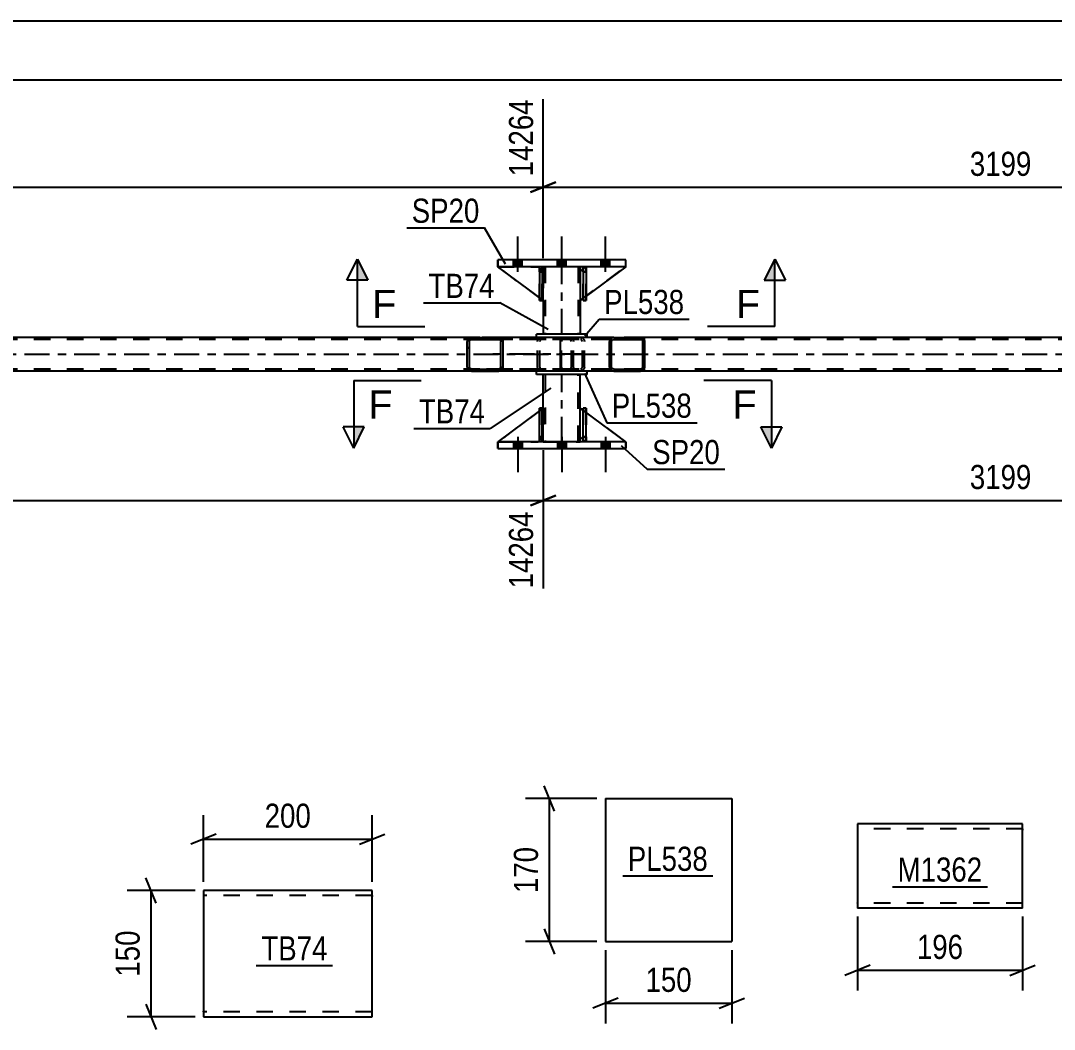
# Model space of a CAD drawing. Header units: millimetres. Extents: x 0 to 841, y 0 to 594.
# Drawn here: x 614.5 to 737.1, y 132.3 to 252.1 of the extents above; entities that cross this region are included whole.
import ezdxf

# ---------------------------------------------------------------- set-up
doc = ezdxf.new("R2010")
doc.units = ezdxf.units.MM
doc.linetypes.add('DXK_LINE_DOT2', pattern=[3.9198, 1.9599, -1.9599])
doc.linetypes.add('DXK_LINE_DOT3', pattern=[5.9187, 2.979, -0.9799, 0.9799, -0.9799])
doc.styles.add('Arial', font='ARIAL.TTF', dxfattribs={"height": 0.2})
doc.styles.add('Arial Narrow', font='ARIALN.TTF', dxfattribs={"height": 0.2})

# ---------------------------------------------------------------- blocks, each defined once
blk = doc.blocks.new('Part-122615341-6908 - 6904')
at = {"color": 2, "linetype": 'Continuous'}
for p, q in [((733.33, 156.71), (713.73, 156.71)), ((713.73, 156.71), (713.73, 146.71)), ((733.33, 146.71), (733.33, 156.71)), ((733.33, 146.71), (713.73, 146.71))]:
    blk.add_line(p, q, dxfattribs=at)
at = {"color": 7, "linetype": 'DXK_LINE_DOT2'}
for p, q in [((733.33, 156.11), (713.73, 156.11)), ((733.33, 156.06), (733.33, 156.11)), ((733.33, 156.11), (733.33, 156.06)), ((733.33, 155.97), (733.33, 156.06)), ((733.33, 156.06), (733.33, 155.97)), ((713.73, 147.31), (713.73, 147.35)), ((733.33, 147.31), (713.73, 147.31))]:
    blk.add_line(p, q, dxfattribs=at)
blk = doc.blocks.new('Bolt-122615341-2529 - 2515')
at = {"linetype": 'Continuous'}
for points in [[(672.93, 222.85), (673.97, 222.85), (673.97, 223.65), (672.93, 223.65)], [(672.93, 222.85), (673.97, 222.85), (673.97, 223.65), (672.93, 223.65)], [(672.93, 222.85), (673.97, 222.85), (673.97, 223.65), (672.93, 223.65)], [(678.13, 222.85), (679.17, 222.85), (679.17, 223.65), (678.13, 223.65)], [(678.13, 222.85), (679.17, 222.85), (679.17, 223.65), (678.13, 223.65)], [(683.33, 222.85), (684.37, 222.85), (684.37, 223.65), (683.33, 223.65)], [(683.33, 222.85), (684.37, 222.85), (684.37, 223.65), (683.33, 223.65)], [(683.33, 222.85), (684.37, 222.85), (684.37, 223.65), (683.33, 223.65)]]:
    blk.add_hatch(color=1, dxfattribs=at).paths.add_polyline_path(points)
at = {"color": 1, "linetype": 'Continuous'}
for p, q in [((673.45, 222.25), (673.45, 226.45)), ((673.45, 222.25), (673.45, 226.45)), ((673.45, 222.25), (673.45, 226.45)), ((678.65, 222.25), (678.65, 226.45)), ((678.65, 222.25), (678.65, 226.45)), ((683.85, 222.25), (683.85, 226.45)), ((683.85, 222.25), (683.85, 226.45)), ((683.85, 222.25), (683.85, 226.45)), ((672.93, 222.85), (672.93, 223.65)), ((672.93, 222.85), (672.93, 223.65)), ((672.93, 222.85), (672.93, 223.65)), ((673.97, 222.85), (673.97, 223.65)), ((673.97, 222.85), (673.97, 223.65)), ((673.97, 222.85), (673.97, 223.65)), ((678.13, 222.85), (678.13, 223.65)), ((678.13, 222.85), (678.13, 223.65)), ((679.17, 222.85), (679.17, 223.65)), ((679.17, 222.85), (679.17, 223.65)), ((683.33, 222.85), (683.33, 223.65)), ((683.33, 222.85), (683.33, 223.65)), ((683.33, 222.85), (683.33, 223.65)), ((684.37, 222.85), (684.37, 223.65)), ((684.37, 222.85), (684.37, 223.65)), ((684.37, 222.85), (684.37, 223.65))]:
    blk.add_line(p, q, dxfattribs=at)
blk = doc.blocks.new('Part-122615341-2651 - 2515')
at = {"color": 2, "linetype": 'Continuous'}
for p, q in [((676.45, 206.05), (676.33, 205.96)), ((676.45, 202.65), (676.45, 206.05)), ((676.01, 205.72), (671.05, 202.05)), ((676.45, 202.65), (676.33, 202.53)), ((676.45, 202.65), (676.45, 202.65)), ((676.01, 202.21), (675.85, 202.05))]:
    blk.add_line(p, q, dxfattribs=at)
at = {"color": 7, "linetype": 'DXK_LINE_DOT2'}
for p, q in [((676.45, 202.65), (676.45, 206.05)), ((676.33, 205.96), (676.01, 205.72)), ((676.45, 202.65), (675.85, 202.05)), ((676.33, 202.53), (676.01, 202.21)), ((671.05, 202.05), (675.85, 202.05))]:
    blk.add_line(p, q, dxfattribs=at)
blk = doc.blocks.new('Bolt-122615341-2528 - 2515')
at = {"linetype": 'Continuous'}
for points in [[(673.97, 202.05), (672.93, 202.05), (672.93, 201.25), (673.97, 201.25)], [(673.97, 202.05), (672.93, 202.05), (672.93, 201.25), (673.97, 201.25)], [(673.97, 202.05), (672.93, 202.05), (672.93, 201.25), (673.97, 201.25)], [(679.17, 202.05), (678.13, 202.05), (678.13, 201.25), (679.17, 201.25)], [(679.17, 202.05), (678.13, 202.05), (678.13, 201.25), (679.17, 201.25)], [(684.37, 202.05), (683.33, 202.05), (683.33, 201.25), (684.37, 201.25)], [(684.37, 202.05), (683.33, 202.05), (683.33, 201.25), (684.37, 201.25)], [(684.37, 202.05), (683.33, 202.05), (683.33, 201.25), (684.37, 201.25)]]:
    blk.add_hatch(color=1, dxfattribs=at).paths.add_polyline_path(points)
at = {"color": 1, "linetype": 'Continuous'}
for p, q in [((673.45, 202.65), (673.45, 198.45)), ((673.45, 202.65), (673.45, 198.45)), ((673.45, 202.65), (673.45, 198.45)), ((678.65, 202.65), (678.65, 198.45)), ((678.65, 202.65), (678.65, 198.45)), ((683.85, 202.65), (683.85, 198.45)), ((683.85, 202.65), (683.85, 198.45)), ((683.85, 202.65), (683.85, 198.45)), ((672.93, 202.05), (672.93, 201.25)), ((672.93, 202.05), (672.93, 201.25)), ((672.93, 202.05), (672.93, 201.25)), ((673.97, 202.05), (673.97, 201.25)), ((673.97, 202.05), (673.97, 201.25)), ((673.97, 202.05), (673.97, 201.25)), ((678.13, 202.05), (678.13, 201.25)), ((678.13, 202.05), (678.13, 201.25)), ((679.17, 202.05), (679.17, 201.25)), ((679.17, 202.05), (679.17, 201.25)), ((683.33, 202.05), (683.33, 201.25)), ((683.33, 202.05), (683.33, 201.25)), ((683.33, 202.05), (683.33, 201.25)), ((684.37, 202.05), (684.37, 201.25)), ((684.37, 202.05), (684.37, 201.25)), ((684.37, 202.05), (684.37, 201.25))]:
    blk.add_line(p, q, dxfattribs=at)
blk = doc.blocks.new('Part-122615341-2541 - 2515')
at = {"color": 7, "linetype": 'DXK_LINE_DOT2'}
for p, q in [((676.33, 206.05), (676.01, 206.05)), ((676.01, 202.65), (676.01, 206.05)), ((676.01, 202.05), (676.01, 206.05)), ((676.33, 206.05), (676.33, 202.65)), ((676.33, 202.05), (676.33, 206.05)), ((676.33, 202.65), (676.01, 202.65)), ((676.01, 202.05), (676.01, 202.65)), ((676.33, 202.65), (676.33, 202.05)), ((676.33, 202.05), (676.01, 202.05)), ((676.33, 202.05), (676.33, 202.05))]:
    blk.add_line(p, q, dxfattribs=at)
blk = doc.blocks.new('Part-122615341-2546 - 2515')
at = {"color": 7, "linetype": 'DXK_LINE_DOT2'}
for p, q in [((774.78, 214.21), (105.89, 214.21)), ((774.78, 214.45), (327.41, 214.45)), ((688.01, 214.45), (667.95, 214.45)), ((774.78, 210.69), (105.89, 210.69)), ((688.01, 210.45), (667.95, 210.45))]:
    blk.add_line(p, q, dxfattribs=at)
at = {"color": 2, "linetype": 'Continuous'}
for p, q in [((667.95, 214.45), (602.87, 214.45)), ((753.08, 214.45), (688.01, 214.45)), ((667.95, 210.45), (602.87, 210.45)), ((753.08, 210.45), (688.01, 210.45))]:
    blk.add_line(p, q, dxfattribs=at)
at = {"color": 7, "linetype": 'DXK_LINE_DOT3'}
blk.add_line((105.89, 212.45), (774.78, 212.45), dxfattribs=at)
blk = doc.blocks.new('Part-122615341-2553 - 2515')
at = {"color": 2, "linetype": 'Continuous'}
for p, q in [((686.25, 223.65), (671.05, 223.65)), ((671.05, 222.85), (671.05, 223.65)), ((686.25, 222.85), (686.25, 223.65)), ((686.25, 222.85), (671.05, 222.85))]:
    blk.add_line(p, q, dxfattribs=at)
at = {"color": 7, "linetype": 'DXK_LINE_DOT2'}
for p, q in [((671.05, 223.65), (671.05, 222.85)), ((686.25, 222.85), (686.25, 223.65))]:
    blk.add_line(p, q, dxfattribs=at)
blk = doc.blocks.new('Part-122615341-2675 - 2515')
at = {"color": 2, "linetype": 'Continuous'}
for p, q in [((676.33, 222.85), (676.01, 222.85)), ((676.01, 222.85), (676.01, 218.85)), ((676.33, 222.85), (676.33, 222.85)), ((676.33, 222.85), (676.33, 218.85)), ((676.33, 218.85), (676.01, 218.85))]:
    blk.add_line(p, q, dxfattribs=at)
at = {"color": 7, "linetype": 'DXK_LINE_DOT2'}
for p, q in [((676.01, 222.25), (676.01, 222.85)), ((676.33, 222.25), (676.01, 222.25)), ((676.01, 222.25), (676.01, 218.85)), ((676.33, 222.25), (676.33, 222.85)), ((676.33, 222.85), (676.33, 222.85)), ((676.33, 218.85), (676.33, 222.25))]:
    blk.add_line(p, q, dxfattribs=at)
blk = doc.blocks.new('Part-122615341-2558 - 2515')
at = {"color": 2, "linetype": 'Continuous'}
for p, q in [((671.05, 201.25), (671.05, 202.05)), ((686.25, 202.05), (671.05, 202.05)), ((671.05, 201.25), (686.25, 201.25)), ((686.25, 201.25), (686.25, 202.05))]:
    blk.add_line(p, q, dxfattribs=at)
at = {"color": 7, "linetype": 'DXK_LINE_DOT2'}
for p, q in [((671.05, 202.05), (671.05, 201.25)), ((686.25, 202.05), (686.25, 201.25))]:
    blk.add_line(p, q, dxfattribs=at)
blk = doc.blocks.new('Part-122615341-2561 - 2515')
at = {"color": 2, "linetype": 'Continuous'}
for p, q in [((680.85, 202.65), (680.85, 206.05)), ((681.21, 205.79), (680.85, 206.05)), ((686.25, 202.05), (681.53, 205.55)), ((681.21, 202.3), (680.85, 202.65))]:
    blk.add_line(p, q, dxfattribs=at)
at = {"color": 7, "linetype": 'DXK_LINE_DOT2'}
for p, q in [((681.53, 205.55), (681.21, 205.79)), ((681.45, 202.05), (681.21, 202.3)), ((686.25, 202.05), (681.45, 202.05)), ((686.25, 202.05), (686.25, 202.05)), ((686.25, 202.05), (686.25, 202.05))]:
    blk.add_line(p, q, dxfattribs=at)
blk = doc.blocks.new('Part-122615341-2645 - 2515')
at = {"color": 2, "linetype": 'Continuous'}
for p, q in [((681.65, 214.85), (675.65, 214.85)), ((675.65, 214.45), (675.65, 214.85)), ((681.65, 214.45), (681.65, 214.85))]:
    blk.add_line(p, q, dxfattribs=at)
at = {"color": 7, "linetype": 'DXK_LINE_DOT2'}
blk.add_line((681.65, 214.45), (675.65, 214.45), dxfattribs=at)
blk = doc.blocks.new('Part-122615341-2648 - 2515')
at = {"color": 7, "linetype": 'DXK_LINE_DOT2'}
for p, q in [((680.85, 202.65), (680.85, 206.05)), ((680.85, 206.05), (686.25, 202.05)), ((681.45, 202.05), (680.85, 202.65)), ((686.25, 202.05), (681.45, 202.05))]:
    blk.add_line(p, q, dxfattribs=at)
blk = doc.blocks.new('Part-122615341-2655 - 2515')
at = {"color": 2, "linetype": 'Continuous'}
for p, q in [((676.01, 202.05), (676.01, 206.05)), ((676.01, 206.05), (676.33, 206.05)), ((676.33, 202.05), (676.33, 206.05)), ((676.01, 202.05), (676.01, 202.05)), ((676.33, 202.05), (676.01, 202.05))]:
    blk.add_line(p, q, dxfattribs=at)
at = {"color": 7, "linetype": 'DXK_LINE_DOT2'}
for p, q in [((676.01, 206.05), (676.01, 202.65)), ((676.33, 202.65), (676.33, 206.05)), ((676.01, 202.65), (676.01, 202.05)), ((676.01, 202.65), (676.33, 202.65)), ((676.33, 202.05), (676.33, 202.65)), ((676.33, 202.05), (676.33, 202.05))]:
    blk.add_line(p, q, dxfattribs=at)
blk = doc.blocks.new('Part-122615341-2656 - 2515')
at = {"color": 2, "linetype": 'Continuous'}
for p, q in [((681.21, 202.05), (681.21, 206.05)), ((681.21, 206.05), (681.53, 206.05)), ((681.53, 202.05), (681.53, 206.05)), ((681.21, 202.05), (681.21, 202.05)), ((681.53, 202.05), (681.21, 202.05))]:
    blk.add_line(p, q, dxfattribs=at)
at = {"color": 7, "linetype": 'DXK_LINE_DOT2'}
for p, q in [((681.21, 206.05), (681.21, 202.65)), ((681.53, 202.65), (681.53, 206.05)), ((681.21, 202.65), (681.21, 202.05)), ((681.21, 202.65), (681.53, 202.65)), ((681.53, 202.05), (681.53, 202.65)), ((681.53, 202.05), (681.53, 202.05))]:
    blk.add_line(p, q, dxfattribs=at)
blk = doc.blocks.new('Part-122615341-2619 - 2515')
at = {"linetype": 'Continuous'}
h = blk.add_hatch(dxfattribs=at)
h.set_pattern_fill('', scale=0.7, style=0, pattern_type=0)
h.set_pattern_definition([(45, (688.4708, 214.1553), (-1.57154, 1.57154), [])])
h.paths.add_polyline_path([(688.51, 213.97), (688.47, 214.16), (688.36, 214.31), (688.2, 214.42), (688.01, 214.45), (684.82, 214.45), (684.63, 214.42), (684.47, 214.31), (684.36, 214.16), (684.32, 213.97), (684.32, 210.93), (684.36, 210.75), (684.47, 210.59), (684.63, 210.49), (684.82, 210.45), (688.01, 210.45), (688.2, 210.49), (688.36, 210.59), (688.47, 210.75), (688.51, 210.93)])
h.paths.add_polyline_path([(688.24, 210.84), (688.18, 210.76), (688.1, 210.71), (688.01, 210.69), (684.82, 210.69), (684.73, 210.71), (684.64, 210.76), (684.59, 210.84), (684.57, 210.93), (684.57, 213.97), (684.59, 214.06), (684.64, 214.14), (684.73, 214.19), (684.82, 214.21), (688.01, 214.21), (688.1, 214.19), (688.18, 214.14), (688.24, 214.06), (688.26, 213.97), (688.26, 210.93)])
at = {"color": 2, "linetype": 'Continuous'}
for p, q in [((678.49, 213.97), (678.51, 214.16)), ((678.49, 210.93), (678.49, 213.97)), ((678.51, 214.16), (678.57, 214.31)), ((678.57, 214.31), (678.66, 214.42)), ((678.66, 214.42), (678.76, 214.45)), ((684.82, 214.45), (678.76, 214.45)), ((684.36, 214.16), (684.32, 213.97)), ((684.32, 210.93), (684.32, 213.97)), ((684.57, 213.97), (684.59, 214.06)), ((684.57, 210.93), (684.57, 213.97)), ((684.59, 214.06), (684.64, 214.14)), ((684.82, 214.45), (684.63, 214.42)), ((684.64, 214.14), (684.73, 214.19)), ((684.73, 214.19), (684.82, 214.21)), ((684.82, 214.45), (688.01, 214.45)), ((684.82, 214.21), (688.01, 214.21)), ((688.2, 214.42), (688.01, 214.45)), ((688.01, 214.21), (688.1, 214.19)), ((688.1, 214.19), (688.18, 214.14)), ((688.18, 214.14), (688.24, 214.06)), ((688.24, 214.06), (688.26, 213.97)), ((688.26, 210.93), (688.26, 213.97)), ((688.51, 213.97), (688.47, 214.16)), ((688.51, 210.93), (688.51, 213.97)), ((678.51, 210.75), (678.49, 210.93)), ((678.57, 210.59), (678.51, 210.75)), ((678.66, 210.49), (678.57, 210.59)), ((678.76, 210.45), (678.66, 210.49)), ((684.82, 210.45), (678.76, 210.45)), ((684.32, 210.93), (684.36, 210.75)), ((684.59, 210.84), (684.57, 210.93)), ((684.64, 210.76), (684.59, 210.84)), ((684.63, 210.49), (684.82, 210.45)), ((684.73, 210.71), (684.64, 210.76)), ((684.82, 210.69), (684.73, 210.71)), ((684.82, 210.69), (688.01, 210.69)), ((684.82, 210.45), (688.01, 210.45)), ((688.1, 210.71), (688.01, 210.69)), ((688.01, 210.45), (688.2, 210.49)), ((688.18, 210.76), (688.1, 210.71)), ((688.24, 210.84), (688.18, 210.76)), ((688.26, 210.93), (688.24, 210.84)), ((688.47, 210.75), (688.51, 210.93))]:
    blk.add_line(p, q, dxfattribs=at)
at = {"color": 7, "linetype": 'DXK_LINE_DOT2'}
for p, q in [((678.64, 214.06), (678.63, 213.97)), ((678.63, 210.93), (678.63, 213.97)), ((678.67, 214.14), (678.64, 214.06)), ((678.71, 214.19), (678.67, 214.14)), ((678.76, 214.21), (678.71, 214.19)), ((688.01, 214.21), (678.76, 214.21)), ((680.04, 214.21), (680.04, 214.45)), ((680.86, 214.45), (681.05, 214.42)), ((680.95, 214.19), (680.86, 214.21)), ((681.03, 214.14), (680.95, 214.19)), ((681.09, 214.06), (681.03, 214.14)), ((681.11, 213.97), (681.09, 214.06)), ((681.11, 210.93), (681.11, 213.97)), ((681.32, 214.16), (681.36, 213.97)), ((681.36, 210.93), (681.36, 213.97)), ((688.01, 214.45), (684.82, 214.45)), ((678.63, 210.93), (678.64, 210.84)), ((678.64, 210.84), (678.67, 210.76)), ((678.67, 210.76), (678.71, 210.71)), ((678.71, 210.71), (678.76, 210.69)), ((688.01, 210.69), (678.76, 210.69)), ((680.04, 210.45), (680.04, 210.69)), ((680.86, 210.69), (680.95, 210.71)), ((681.05, 210.49), (680.86, 210.45)), ((680.95, 210.71), (681.03, 210.76)), ((681.03, 210.76), (681.09, 210.84)), ((681.09, 210.84), (681.11, 210.93)), ((681.36, 210.93), (681.32, 210.75)), ((688.01, 210.45), (684.82, 210.45))]:
    blk.add_line(p, q, dxfattribs=at)
for centre, start, end in [((680.87, 213.96), 23.8494, 68.8059), ((680.87, 210.95), 291.1941, 336.1506)]:
    blk.add_arc(centre, 0.492, start, end, dxfattribs=at)
at = {"color": 2, "linetype": 'Continuous'}
for centre, start, end in [((684.81, 213.96), 111.1941, 156.1506), ((688.02, 213.96), 23.8494, 68.8059), ((684.81, 210.95), 203.8494, 248.8059), ((688.02, 210.95), 291.1941, 336.1506)]:
    blk.add_arc(centre, 0.492, start, end, dxfattribs=at)
blk = doc.blocks.new('Part-122615341-2654 - 2515')
at = {"color": 7, "linetype": 'DXK_LINE_DOT2'}
for p, q in [((676.45, 206.05), (671.05, 202.05)), ((676.45, 202.65), (676.45, 206.05)), ((676.45, 206.05), (676.45, 202.65)), ((675.85, 202.05), (676.45, 202.65)), ((676.45, 202.65), (675.85, 202.05)), ((676.45, 202.65), (676.45, 202.65)), ((671.05, 202.05), (675.85, 202.05))]:
    blk.add_line(p, q, dxfattribs=at)
blk = doc.blocks.new('Part-122615341-2662 - 2515')
at = {"color": 7, "linetype": 'DXK_LINE_DOT2'}
for p, q in [((681.53, 206.05), (681.21, 206.05)), ((681.21, 202.65), (681.21, 206.05)), ((681.21, 202.05), (681.21, 206.05)), ((681.53, 206.05), (681.53, 202.65)), ((681.53, 202.05), (681.53, 206.05)), ((681.53, 202.65), (681.21, 202.65)), ((681.21, 202.05), (681.21, 202.65)), ((681.53, 202.65), (681.53, 202.05)), ((681.53, 202.05), (681.21, 202.05)), ((681.53, 202.05), (681.53, 202.05))]:
    blk.add_line(p, q, dxfattribs=at)
blk = doc.blocks.new('Part-122615341-2665 - 2515')
at = {"color": 2, "linetype": 'Continuous'}
for p, q in [((681.21, 222.61), (680.85, 222.25)), ((680.85, 222.25), (680.85, 218.85)), ((686.25, 222.85), (681.53, 219.35)), ((681.21, 219.11), (680.85, 218.85))]:
    blk.add_line(p, q, dxfattribs=at)
at = {"color": 7, "linetype": 'DXK_LINE_DOT2'}
for p, q in [((681.45, 222.85), (681.21, 222.61)), ((686.25, 222.85), (681.45, 222.85)), ((681.53, 219.35), (681.21, 219.11))]:
    blk.add_line(p, q, dxfattribs=at)
blk = doc.blocks.new('Part-122615341-2668 - 2515')
at = {"color": 7, "linetype": 'DXK_LINE_DOT2'}
for p, q in [((681.45, 222.85), (680.85, 222.25)), ((680.85, 218.85), (686.25, 222.85)), ((680.85, 222.25), (680.85, 218.85)), ((686.25, 222.85), (681.45, 222.85))]:
    blk.add_line(p, q, dxfattribs=at)
blk = doc.blocks.new('Part-122615341-2671 - 2515')
at = {"color": 2, "linetype": 'Continuous'}
for p, q in [((676.01, 219.18), (671.05, 222.85)), ((676.01, 222.7), (675.85, 222.85)), ((676.45, 222.25), (676.33, 222.38)), ((676.45, 222.25), (676.45, 222.25)), ((676.45, 218.85), (676.45, 222.25)), ((676.33, 218.95), (676.45, 218.85)), ((676.45, 218.85), (676.45, 218.85))]:
    blk.add_line(p, q, dxfattribs=at)
at = {"color": 7, "linetype": 'DXK_LINE_DOT2'}
for p, q in [((675.85, 222.85), (671.05, 222.85)), ((675.85, 222.85), (676.45, 222.25)), ((676.33, 222.38), (676.01, 222.7)), ((676.45, 222.25), (676.45, 218.85)), ((676.33, 218.95), (676.01, 219.18))]:
    blk.add_line(p, q, dxfattribs=at)
blk = doc.blocks.new('Part-122615341-2674 - 2515')
at = {"color": 7, "linetype": 'DXK_LINE_DOT2'}
for p, q in [((676.45, 218.85), (671.05, 222.85)), ((671.05, 222.85), (675.85, 222.85)), ((675.85, 222.85), (676.45, 222.25)), ((676.45, 222.25), (675.85, 222.85)), ((676.45, 222.25), (676.45, 218.85)), ((676.45, 222.25), (676.45, 222.25)), ((676.45, 222.25), (676.45, 218.85))]:
    blk.add_line(p, q, dxfattribs=at)
blk = doc.blocks.new('Part-122615341-2676 - 2515')
at = {"color": 2, "linetype": 'Continuous'}
for p, q in [((681.53, 222.85), (681.21, 222.85)), ((681.21, 222.85), (681.21, 218.85)), ((681.53, 222.85), (681.53, 222.85)), ((681.53, 222.85), (681.53, 218.85)), ((681.53, 218.85), (681.21, 218.85))]:
    blk.add_line(p, q, dxfattribs=at)
at = {"color": 7, "linetype": 'DXK_LINE_DOT2'}
for p, q in [((681.21, 222.25), (681.21, 222.85)), ((681.53, 222.25), (681.21, 222.25)), ((681.21, 222.25), (681.21, 218.85)), ((681.53, 222.25), (681.53, 222.85)), ((681.53, 222.85), (681.53, 222.85)), ((681.53, 218.85), (681.53, 222.25))]:
    blk.add_line(p, q, dxfattribs=at)
blk = doc.blocks.new('Part-122615341-2677 - 2515')
at = {"color": 7, "linetype": 'DXK_LINE_DOT2'}
for p, q in [((676.01, 222.25), (676.01, 222.85)), ((676.01, 222.85), (676.01, 222.85)), ((676.01, 222.85), (676.01, 218.85)), ((676.33, 222.85), (676.01, 222.85)), ((676.01, 218.85), (676.01, 222.25)), ((676.01, 222.25), (676.33, 222.25)), ((676.33, 222.25), (676.33, 222.85)), ((676.33, 218.85), (676.33, 222.85)), ((676.33, 222.25), (676.33, 218.85)), ((676.01, 218.85), (676.33, 218.85))]:
    blk.add_line(p, q, dxfattribs=at)
blk = doc.blocks.new('Part-122615341-2678 - 2515')
at = {"color": 7, "linetype": 'DXK_LINE_DOT2'}
for p, q in [((681.21, 222.25), (681.21, 222.85)), ((681.21, 222.85), (681.21, 222.85)), ((681.21, 222.85), (681.21, 218.85)), ((681.53, 222.85), (681.21, 222.85)), ((681.21, 218.85), (681.21, 222.25)), ((681.21, 222.25), (681.53, 222.25)), ((681.53, 222.25), (681.53, 222.85)), ((681.53, 218.85), (681.53, 222.85)), ((681.53, 222.25), (681.53, 218.85)), ((681.21, 218.85), (681.53, 218.85))]:
    blk.add_line(p, q, dxfattribs=at)
blk = doc.blocks.new('Part-122615341-2683 - 2515')
at = {"color": 2, "linetype": 'Continuous'}
for p, q in [((676.45, 206.05), (676.45, 210.05)), ((680.85, 206.05), (680.85, 210.05)), ((676.45, 202.05), (676.45, 202.65)), ((680.85, 202.05), (680.85, 202.65))]:
    blk.add_line(p, q, dxfattribs=at)
at = {"color": 7, "linetype": 'DXK_LINE_DOT2'}
for p, q in [((680.85, 210.05), (676.45, 210.05)), ((676.69, 210.05), (676.69, 202.05)), ((680.61, 202.05), (680.61, 210.05)), ((676.45, 202.65), (676.45, 206.05)), ((680.85, 202.65), (680.85, 206.05)), ((676.45, 202.05), (680.85, 202.05))]:
    blk.add_line(p, q, dxfattribs=at)
at = {"color": 7, "linetype": 'DXK_LINE_DOT3'}
blk.add_line((678.65, 202.05), (678.65, 210.05), dxfattribs=at)
blk = doc.blocks.new('Part-122615341-2688 - 2515')
at = {"color": 2, "linetype": 'Continuous'}
for p, q in [((675.65, 210.05), (675.65, 210.45)), ((681.65, 210.05), (675.65, 210.05)), ((681.65, 210.05), (681.65, 210.45))]:
    blk.add_line(p, q, dxfattribs=at)
at = {"color": 7, "linetype": 'DXK_LINE_DOT2'}
blk.add_line((681.65, 210.45), (675.65, 210.45), dxfattribs=at)
blk = doc.blocks.new('Part-122615341-2707 - 2515')
at = {"color": 2, "linetype": 'Continuous'}
for p, q in [((676.45, 222.85), (676.45, 222.25)), ((680.85, 222.85), (680.85, 222.25)), ((676.45, 218.85), (676.45, 214.85)), ((680.85, 218.85), (680.85, 214.85))]:
    blk.add_line(p, q, dxfattribs=at)
at = {"color": 7, "linetype": 'DXK_LINE_DOT2'}
for p, q in [((680.85, 222.85), (676.45, 222.85)), ((676.45, 222.25), (676.45, 218.85)), ((676.69, 222.85), (676.69, 214.85)), ((680.61, 222.85), (680.61, 214.85)), ((680.85, 222.25), (680.85, 218.85)), ((680.85, 214.85), (676.45, 214.85))]:
    blk.add_line(p, q, dxfattribs=at)
at = {"color": 7, "linetype": 'DXK_LINE_DOT3'}
blk.add_line((678.65, 214.85), (678.65, 222.85), dxfattribs=at)
blk = doc.blocks.new('Part-122615341-2748 - 2515')
at = {"linetype": 'Continuous'}
h = blk.add_hatch(dxfattribs=at)
h.set_pattern_fill('', scale=0.7, style=0, pattern_type=0)
h.set_pattern_definition([(45, (671.653, 214.1553), (-1.57154, 1.57154), [])])
h.paths.add_polyline_path([(671.69, 213.97), (671.65, 214.16), (671.54, 214.31), (671.38, 214.42), (671.18, 214.45), (667.95, 214.45), (667.75, 214.42), (667.58, 214.31), (667.47, 214.16), (667.44, 213.97), (667.44, 210.93), (667.47, 210.75), (667.58, 210.59), (667.75, 210.49), (667.95, 210.45), (671.18, 210.45), (671.38, 210.49), (671.54, 210.59), (671.65, 210.75), (671.69, 210.93)])
h.paths.add_polyline_path([(671.42, 210.84), (671.36, 210.76), (671.28, 210.71), (671.18, 210.69), (667.95, 210.69), (667.85, 210.71), (667.77, 210.76), (667.71, 210.84), (667.69, 210.93), (667.69, 213.97), (667.71, 214.06), (667.77, 214.14), (667.85, 214.19), (667.95, 214.21), (671.18, 214.21), (671.28, 214.19), (671.36, 214.14), (671.42, 214.06), (671.44, 213.97), (671.44, 210.93)])
at = {"color": 2, "linetype": 'Continuous'}
for p, q in [((667.47, 214.16), (667.44, 213.97)), ((667.44, 210.93), (667.44, 213.97)), ((667.69, 213.97), (667.71, 214.06)), ((667.69, 210.93), (667.69, 213.97)), ((667.71, 214.06), (667.77, 214.14)), ((667.95, 214.45), (667.75, 214.42)), ((667.77, 214.14), (667.85, 214.19)), ((667.85, 214.19), (667.95, 214.21)), ((667.95, 214.45), (671.18, 214.45)), ((667.95, 214.21), (671.18, 214.21)), ((678.76, 214.45), (671.18, 214.45)), ((671.38, 214.42), (671.18, 214.45)), ((671.18, 214.21), (671.28, 214.19)), ((671.28, 214.19), (671.36, 214.14)), ((671.36, 214.14), (671.42, 214.06)), ((671.42, 214.06), (671.44, 213.97)), ((671.44, 210.93), (671.44, 213.97)), ((671.69, 213.97), (671.65, 214.16)), ((671.69, 210.93), (671.69, 213.97)), ((667.44, 210.93), (667.47, 210.75)), ((667.71, 210.84), (667.69, 210.93)), ((667.77, 210.76), (667.71, 210.84)), ((667.75, 210.49), (667.95, 210.45)), ((667.85, 210.71), (667.77, 210.76)), ((667.95, 210.69), (667.85, 210.71)), ((667.95, 210.69), (671.18, 210.69)), ((667.95, 210.45), (671.18, 210.45)), ((671.28, 210.71), (671.18, 210.69)), ((671.18, 210.45), (671.38, 210.49)), ((678.76, 210.45), (671.18, 210.45)), ((671.36, 210.76), (671.28, 210.71)), ((671.42, 210.84), (671.36, 210.76)), ((671.44, 210.93), (671.42, 210.84)), ((671.65, 210.75), (671.69, 210.93))]:
    blk.add_line(p, q, dxfattribs=at)
at = {"color": 7, "linetype": 'DXK_LINE_DOT2'}
for p, q in [((671.18, 214.45), (667.95, 214.45)), ((679.53, 214.21), (667.95, 214.21)), ((675.78, 213.97), (675.82, 214.16)), ((675.78, 210.93), (675.78, 213.97)), ((676.06, 214.06), (676.04, 213.97)), ((676.04, 210.93), (676.04, 213.97)), ((676.11, 214.14), (676.06, 214.06)), ((676.1, 214.42), (676.3, 214.45)), ((676.2, 214.19), (676.11, 214.14)), ((676.3, 214.21), (676.2, 214.19)), ((679.53, 214.45), (678.76, 214.45)), ((679.53, 214.45), (679.73, 214.42)), ((679.63, 214.19), (679.53, 214.21)), ((679.71, 214.14), (679.63, 214.19)), ((679.77, 214.06), (679.71, 214.14)), ((679.79, 213.97), (679.77, 214.06)), ((679.79, 210.93), (679.79, 213.97)), ((680, 214.16), (680.04, 213.97)), ((680.04, 210.93), (680.04, 213.97)), ((679.53, 210.69), (667.95, 210.69)), ((671.18, 210.45), (667.95, 210.45)), ((675.82, 210.75), (675.78, 210.93)), ((676.04, 210.93), (676.06, 210.84)), ((676.06, 210.84), (676.11, 210.76)), ((676.3, 210.45), (676.1, 210.49)), ((676.11, 210.76), (676.14, 210.75)), ((676.14, 210.75), (676.2, 210.71)), ((676.2, 210.71), (676.3, 210.69)), ((679.53, 210.45), (678.76, 210.45)), ((679.53, 210.69), (679.63, 210.71)), ((679.73, 210.49), (679.53, 210.45)), ((679.63, 210.71), (679.71, 210.76)), ((679.71, 210.76), (679.77, 210.84)), ((679.77, 210.84), (679.79, 210.93)), ((680.04, 210.93), (680, 210.75))]:
    blk.add_line(p, q, dxfattribs=at)
at = {"color": 7, "linetype": 'DXK_LINE_DOT3'}
blk.add_line((681.33, 212.45), (669.56, 212.45), dxfattribs=at)
at = {"color": 2, "linetype": 'Continuous'}
for centre, start, end in [((667.93, 213.95), 110.7583, 155.68), ((671.2, 213.95), 24.32, 69.2417), ((667.93, 210.95), 204.32, 249.2417), ((671.2, 210.95), 290.7583, 335.68)]:
    blk.add_arc(centre, 0.496, start, end, dxfattribs=at)
at = {"color": 7, "linetype": 'DXK_LINE_DOT2'}
for centre, start, end in [((676.28, 213.95), 110.7583, 155.68), ((679.55, 213.95), 24.32, 69.2417), ((676.28, 210.95), 204.32, 249.2417), ((679.55, 210.95), 290.7583, 335.68)]:
    blk.add_arc(centre, 0.496, start, end, dxfattribs=at)
blk = doc.blocks.new('Part-122615341-2239 - 2225')
at = {"color": 2, "linetype": 'Continuous'}
for p, q in [((683.83, 159.73), (683.83, 142.73)), ((683.83, 159.73), (698.83, 159.73)), ((698.83, 159.73), (698.83, 142.73)), ((683.83, 142.73), (698.83, 142.73))]:
    blk.add_line(p, q, dxfattribs=at)
blk = doc.blocks.new('Part-122615341-2197 - 2182')
at = {"color": 2, "linetype": 'Continuous'}
for p, q in [((636.14, 148.81), (636.14, 133.91)), ((656.14, 148.81), (636.14, 148.81)), ((656.14, 135.01), (656.14, 148.81)), ((656.14, 133.81), (656.14, 135.01)), ((636.14, 133.91), (636.14, 133.81)), ((636.14, 133.81), (656.14, 133.81))]:
    blk.add_line(p, q, dxfattribs=at)
at = {"color": 7, "linetype": 'DXK_LINE_DOT2'}
for p, q in [((656.14, 148.21), (636.14, 148.21)), ((656.14, 148.17), (656.14, 148.21)), ((656.14, 148.21), (656.14, 148.17)), ((656.14, 148.07), (656.14, 148.17)), ((656.14, 148.17), (656.14, 148.07)), ((636.14, 134.41), (636.14, 134.46)), ((656.14, 134.41), (636.14, 134.41)), ((656.14, 134.46), (656.14, 134.78)), ((656.14, 134.41), (656.14, 134.46))]:
    blk.add_line(p, q, dxfattribs=at)
blk = doc.blocks.new('StraightDimension-122615341-6910 - 6904')
at = {"color": 7, "linetype": 'Continuous'}
for p, q in [((713.73, 145.71), (713.73, 136.92)), ((733.33, 145.71), (733.33, 136.92)), ((715.23, 139.92), (712.23, 138.72)), ((731.83, 138.72), (734.83, 139.92)), ((713.73, 139.32), (733.33, 139.32))]:
    blk.add_line(p, q, dxfattribs=at)
at = {"color": 0}
blk.add_wipeout([(726.87, 140.07), (726.87, 144.27), (720.19, 144.27), (720.19, 140.07)], dxfattribs=at)
at = {"color": 3, "style": 'Arial Narrow'}
blk.add_text('196', height=2.863, dxfattribs=at).set_placement((720.79, 140.67))
blk = doc.blocks.new('StraightDimension-122615341-2884 - 2515')
at = {"color": 7, "linetype": 'Continuous'}
for p, q in [((506.18, 223.85), (506.18, 242.72)), ((676.45, 223.85), (676.45, 242.72)), ((507.68, 232.88), (504.68, 231.68)), ((506.18, 232.28), (676.45, 232.28)), ((674.95, 231.68), (677.95, 232.88))]:
    blk.add_line(p, q, dxfattribs=at)
at = {"color": 0}
blk.add_wipeout([(595.57, 233.03), (595.57, 237.23), (587.06, 237.23), (587.06, 233.03)], dxfattribs=at)
at = {"color": 3, "style": 'Arial Narrow'}
blk.add_text('4257', height=2.863, dxfattribs=at).set_placement((587.66, 233.63))
at = {"color": 0, "linetype": 'Continuous'}
blk.add_wipeout([(675.85, 243.32), (671.65, 243.32), (671.65, 232.98), (675.85, 232.98)], dxfattribs=at)
at = {"color": 3, "linetype": 'Continuous', "style": 'Arial Narrow'}
blk.add_text('14264', height=2.863, rotation=90.0002, dxfattribs=at).set_placement((675.25, 233.58))
blk = doc.blocks.new('StraightDimension-122615341-2813 - 2515')
at = {"color": 7, "linetype": 'Continuous'}
for p, q in [((785, 209.45), (785, 184.66)), ((676.45, 201.05), (676.45, 184.66)), ((677.95, 195.7), (674.95, 194.5)), ((676.45, 195.1), (785, 195.1)), ((783.5, 194.5), (786.5, 195.7))]:
    blk.add_line(p, q, dxfattribs=at)
at = {"color": 0}
blk.add_wipeout([(734.98, 195.85), (734.98, 200.05), (726.47, 200.05), (726.47, 195.85)], dxfattribs=at)
at = {"color": 3, "style": 'Arial Narrow'}
blk.add_text('3199', height=2.863, dxfattribs=at).set_placement((727.07, 196.45))
at = {"color": 0, "linetype": 'Continuous'}
blk.add_wipeout([(784.4, 194.4), (780.2, 194.4), (780.2, 184.06), (784.4, 184.06)], dxfattribs=at)
at = {"color": 3, "linetype": 'Continuous', "style": 'Arial Narrow'}
blk.add_text('17463', height=2.863, rotation=90.0002, dxfattribs=at).set_placement((783.8, 184.66))
blk = doc.blocks.new('StraightDimension-122615341-2818 - 2515')
at = {"color": 7, "linetype": 'Continuous'}
for p, q in [((506.18, 201.05), (506.18, 184.66)), ((676.45, 201.05), (676.45, 184.66)), ((507.68, 195.7), (504.68, 194.5)), ((506.18, 195.1), (676.45, 195.1)), ((674.95, 194.5), (677.95, 195.7))]:
    blk.add_line(p, q, dxfattribs=at)
at = {"color": 0}
blk.add_wipeout([(595.57, 195.85), (595.57, 200.05), (587.06, 200.05), (587.06, 195.85)], dxfattribs=at)
at = {"color": 3, "style": 'Arial Narrow'}
blk.add_text('4257', height=2.863, dxfattribs=at).set_placement((587.66, 196.45))
at = {"color": 0, "linetype": 'Continuous'}
blk.add_wipeout([(675.85, 194.4), (671.65, 194.4), (671.65, 184.06), (675.85, 184.06)], dxfattribs=at)
at = {"color": 3, "linetype": 'Continuous', "style": 'Arial Narrow'}
blk.add_text('14264', height=2.863, rotation=90.0002, dxfattribs=at).set_placement((675.25, 184.66))
blk = doc.blocks.new('StraightDimension-122615341-2880 - 2515')
at = {"color": 7, "linetype": 'Continuous'}
for p, q in [((676.45, 223.85), (676.45, 242.72)), ((785, 215.45), (785, 242.72)), ((677.95, 232.88), (674.95, 231.68)), ((676.45, 232.28), (785, 232.28)), ((783.5, 231.68), (786.5, 232.88))]:
    blk.add_line(p, q, dxfattribs=at)
at = {"color": 0}
blk.add_wipeout([(734.98, 233.03), (734.98, 237.23), (726.47, 237.23), (726.47, 233.03)], dxfattribs=at)
at = {"color": 3, "style": 'Arial Narrow'}
blk.add_text('3199', height=2.863, dxfattribs=at).set_placement((727.07, 233.63))
at = {"color": 0, "linetype": 'Continuous'}
blk.add_wipeout([(784.4, 243.32), (780.2, 243.32), (780.2, 232.98), (784.4, 232.98)], dxfattribs=at)
at = {"color": 3, "linetype": 'Continuous', "style": 'Arial Narrow'}
blk.add_text('17463', height=2.863, rotation=90.0002, dxfattribs=at).set_placement((783.8, 233.58))
blk = doc.blocks.new('StraightDimension-122615341-2899 - 2515')
at = {"color": 7, "linetype": 'Continuous'}
blk.add_line((105.25, 252.05), (785.64, 252.05), dxfattribs=at)
blk = doc.blocks.new('StraightDimension-122615341-2920 - 2515')
at = {"color": 7, "linetype": 'Continuous'}
blk.add_line((105.89, 245.04), (785, 245.04), dxfattribs=at)
blk = doc.blocks.new('StraightDimension-122615341-2241 - 2225')
at = {"color": 7, "linetype": 'Continuous'}
for p, q in [((683.83, 141.73), (683.83, 133.01)), ((698.83, 141.73), (698.83, 133.01)), ((685.33, 136.01), (682.33, 134.81)), ((683.83, 135.41), (698.83, 135.41)), ((697.33, 134.81), (700.33, 136.01))]:
    blk.add_line(p, q, dxfattribs=at)
at = {"color": 0}
blk.add_wipeout([(694.67, 136.16), (694.67, 140.36), (687.99, 140.36), (687.99, 136.16)], dxfattribs=at)
at = {"color": 3, "style": 'Arial Narrow'}
blk.add_text('150', height=2.863, dxfattribs=at).set_placement((688.59, 136.76))
blk = doc.blocks.new('StraightDimension-122615341-2252 - 2225')
at = {"color": 7, "linetype": 'Continuous'}
for p, q in [((677.78, 158.23), (676.58, 161.23)), ((682.83, 159.73), (674.33, 159.73)), ((677.18, 142.73), (677.18, 159.73)), ((676.58, 144.23), (677.78, 141.23)), ((682.83, 142.73), (674.33, 142.73))]:
    blk.add_line(p, q, dxfattribs=at)
at = {"color": 0}
blk.add_wipeout([(676.43, 154.58), (672.23, 154.58), (672.23, 147.89), (676.43, 147.89)], dxfattribs=at)
at = {"color": 3, "style": 'Arial Narrow'}
blk.add_text('170', height=2.863, rotation=90.0002, dxfattribs=at).set_placement((675.83, 148.49))
blk = doc.blocks.new('StraightDimension-122615341-2199 - 2182')
at = {"color": 7, "linetype": 'Continuous'}
for p, q in [((630.52, 147.31), (629.32, 150.31)), ((635.14, 148.81), (627.07, 148.81)), ((629.92, 133.81), (629.92, 148.81)), ((629.32, 135.31), (630.52, 132.31)), ((635.14, 133.81), (627.07, 133.81))]:
    blk.add_line(p, q, dxfattribs=at)
at = {"color": 0}
blk.add_wipeout([(629.17, 144.66), (624.97, 144.66), (624.97, 137.97), (629.17, 137.97)], dxfattribs=at)
at = {"color": 3, "style": 'Arial Narrow'}
blk.add_text('150', height=2.863, rotation=90.0002, dxfattribs=at).set_placement((628.57, 138.57))
blk = doc.blocks.new('StraightDimension-122615341-2210 - 2182')
at = {"color": 7, "linetype": 'Continuous'}
for p, q in [((636.14, 149.81), (636.14, 157.74)), ((656.14, 149.81), (656.14, 157.74)), ((637.64, 155.49), (634.64, 154.29)), ((636.14, 154.89), (656.14, 154.89)), ((654.64, 154.29), (657.64, 155.49))]:
    blk.add_line(p, q, dxfattribs=at)
at = {"color": 0}
blk.add_wipeout([(649.48, 155.64), (649.48, 159.84), (642.8, 159.84), (642.8, 155.64)], dxfattribs=at)
at = {"color": 3, "style": 'Arial Narrow'}
blk.add_text('200', height=2.863, dxfattribs=at).set_placement((643.4, 156.24))
blk = doc.blocks.new('Mark-122615341-6906 - 6904')
at = {"color": 0}
blk.add_wipeout([(728.56, 149.85), (728.56, 152.85), (718.5, 152.85), (718.5, 149.85)], dxfattribs=at)
blk.add_wipeout([(728.56, 149.85), (728.56, 152.85), (718.5, 152.85), (718.5, 149.85)], dxfattribs=at)
at = {"color": 30, "linetype": 'Continuous'}
blk.add_line((717.9, 149.25), (729.16, 149.25), dxfattribs=at)
at = {"color": 3, "style": 'Arial Narrow'}
blk.add_text('M1362', height=2.863, dxfattribs=at).set_placement((718.5, 149.85))
blk = doc.blocks.new('Mark-122615341-2679 - 2515')
at = {"color": 0}
blk.add_wipeout([(669.56, 204.24), (669.56, 207.24), (661.7, 207.24), (661.7, 204.24)], dxfattribs=at)
blk.add_wipeout([(669.56, 204.24), (669.56, 207.24), (661.7, 207.24), (661.7, 204.24)], dxfattribs=at)
at = {"color": 30, "linetype": 'Continuous'}
for p in [(677.34, 208.44), (661.1, 203.64)]:
    blk.add_line(p, (670.16, 203.64), dxfattribs=at)
at = {"color": 3, "style": 'Arial Narrow'}
blk.add_text('TB74', height=2.863, dxfattribs=at).set_placement((661.7, 204.24))
blk = doc.blocks.new('Mark-122615341-2549 - 2515')
at = {"color": 0}
blk.add_wipeout([(668.89, 228.06), (668.89, 231.06), (660.85, 231.06), (660.85, 228.06)], dxfattribs=at)
blk.add_wipeout([(668.89, 228.06), (668.89, 231.06), (660.85, 231.06), (660.85, 228.06)], dxfattribs=at)
at = {"color": 30, "linetype": 'Continuous'}
for p in [(660.25, 227.46), (671.99, 223.13)]:
    blk.add_line(p, (669.49, 227.46), dxfattribs=at)
at = {"color": 3, "style": 'Arial Narrow'}
blk.add_text('SP20', height=2.863, dxfattribs=at).set_placement((660.85, 228.06))
blk = doc.blocks.new('Mark-122615341-2554 - 2515')
at = {"color": 0}
blk.add_wipeout([(697.42, 199.41), (697.42, 202.41), (689.38, 202.41), (689.38, 199.41)], dxfattribs=at)
blk.add_wipeout([(697.42, 199.41), (697.42, 202.41), (689.38, 202.41), (689.38, 199.41)], dxfattribs=at)
at = {"color": 30, "linetype": 'Continuous'}
for p, q in [((685.7, 201.63), (688.78, 198.81)), ((688.78, 198.81), (698.02, 198.81))]:
    blk.add_line(p, q, dxfattribs=at)
at = {"color": 3, "style": 'Arial Narrow'}
blk.add_text('SP20', height=2.863, dxfattribs=at).set_placement((689.38, 199.41))
blk = doc.blocks.new('Mark-122615341-2641 - 2515')
at = {"color": 0}
blk.add_wipeout([(693.18, 217.23), (693.18, 220.23), (683.68, 220.23), (683.68, 217.23)], dxfattribs=at)
blk.add_wipeout([(693.18, 217.23), (693.18, 220.23), (683.68, 220.23), (683.68, 217.23)], dxfattribs=at)
at = {"color": 30, "linetype": 'Continuous'}
for p, q in [((681.37, 214.65), (683.08, 216.63)), ((683.08, 216.63), (693.78, 216.63))]:
    blk.add_line(p, q, dxfattribs=at)
at = {"color": 3, "style": 'Arial Narrow'}
blk.add_text('PL538', height=2.863, dxfattribs=at).set_placement((683.68, 217.23))
blk = doc.blocks.new('Mark-122615341-2684 - 2515')
at = {"color": 0}
blk.add_wipeout([(694.1, 204.92), (694.1, 207.92), (684.59, 207.92), (684.59, 204.92)], dxfattribs=at)
blk.add_wipeout([(694.1, 204.92), (694.1, 207.92), (684.59, 207.92), (684.59, 204.92)], dxfattribs=at)
at = {"color": 30, "linetype": 'Continuous'}
for p, q in [((681.34, 210.19), (683.99, 204.32)), ((683.99, 204.32), (694.7, 204.32))]:
    blk.add_line(p, q, dxfattribs=at)
at = {"color": 3, "style": 'Arial Narrow'}
blk.add_text('PL538', height=2.863, dxfattribs=at).set_placement((684.59, 204.92))
blk = doc.blocks.new('Mark-122615341-2703 - 2515')
at = {"color": 0}
blk.add_wipeout([(670.7, 219.14), (670.7, 222.14), (662.84, 222.14), (662.84, 219.14)], dxfattribs=at)
blk.add_wipeout([(670.7, 219.14), (670.7, 222.14), (662.84, 222.14), (662.84, 219.14)], dxfattribs=at)
at = {"color": 30, "linetype": 'Continuous'}
for p in [(662.24, 218.54), (677.05, 215.4)]:
    blk.add_line(p, (671.3, 218.54), dxfattribs=at)
at = {"color": 3, "style": 'Arial Narrow'}
blk.add_text('TB74', height=2.863, dxfattribs=at).set_placement((662.84, 219.14))
blk = doc.blocks.new('SectionMark-122615341-2961 - 2515')
at = {"linetype": 'Continuous'}
for points in [[(653.97, 203.82), (655.22, 203.82), (653.97, 201.32)], [(702.27, 203.82), (703.52, 203.82), (703.52, 201.32)]]:
    blk.add_hatch(color=6, dxfattribs=at).paths.add_polyline_path(points)
at = {"color": 6, "linetype": 'Continuous'}
for p, q in [((653.97, 209.32), (661.97, 209.32)), ((653.97, 209.32), (653.97, 201.32)), ((703.52, 209.32), (695.52, 209.32)), ((703.52, 209.32), (703.52, 201.32)), ((653.97, 201.32), (652.72, 203.82)), ((655.22, 203.82), (652.72, 203.82)), ((653.97, 201.32), (655.22, 203.82)), ((702.27, 203.82), (704.77, 203.82)), ((703.52, 201.32), (702.27, 203.82)), ((704.77, 203.82), (703.52, 201.32))]:
    blk.add_line(p, q, dxfattribs=at)
at = {"color": 0, "linetype": 'Continuous'}
for points in [[(658.57, 204.82), (658.57, 208.32), (655.72, 208.32), (655.72, 204.82)], [(701.77, 204.82), (701.77, 208.32), (698.92, 208.32), (698.92, 204.82)]]:
    blk.add_wipeout(points, dxfattribs=at)
at = {"color": 3, "linetype": 'Continuous', "style": 'Arial'}
for p in [(655.72, 204.82), (698.92, 204.82)]:
    blk.add_text('F', height=3.34, dxfattribs=at).set_placement(p)
blk = doc.blocks.new('SectionMark-122615341-2965 - 2515')
at = {"linetype": 'Continuous'}
for points in [[(655.66, 221.26), (654.41, 221.26), (654.41, 223.76)], [(703.93, 221.26), (702.68, 221.26), (703.93, 223.76)]]:
    blk.add_hatch(color=6, dxfattribs=at).paths.add_polyline_path(points)
at = {"color": 6, "linetype": 'Continuous'}
for p, q in [((653.16, 221.26), (654.41, 223.76)), ((654.41, 215.76), (654.41, 223.76)), ((654.41, 223.76), (655.66, 221.26)), ((703.93, 223.76), (702.68, 221.26)), ((703.93, 215.76), (703.93, 223.76)), ((703.93, 223.76), (705.18, 221.26)), ((655.66, 221.26), (653.16, 221.26)), ((702.68, 221.26), (705.18, 221.26)), ((654.41, 215.76), (662.41, 215.76)), ((703.93, 215.76), (695.93, 215.76))]:
    blk.add_line(p, q, dxfattribs=at)
at = {"color": 0, "linetype": 'Continuous'}
for points in [[(659.01, 216.76), (659.01, 220.26), (656.16, 220.26), (656.16, 216.76)], [(702.18, 216.76), (702.18, 220.26), (699.33, 220.26), (699.33, 216.76)]]:
    blk.add_wipeout(points, dxfattribs=at)
at = {"color": 3, "linetype": 'Continuous', "style": 'Arial'}
for p in [(656.16, 216.76), (699.33, 216.76)]:
    blk.add_text('F', height=3.34, dxfattribs=at).set_placement(p)
blk = doc.blocks.new('Mark-122615341-2237 - 2225')
at = {"color": 0}
blk.add_wipeout([(695.99, 151.13), (695.99, 154.13), (686.49, 154.13), (686.49, 151.13)], dxfattribs=at)
blk.add_wipeout([(695.99, 151.13), (695.99, 154.13), (686.49, 154.13), (686.49, 151.13)], dxfattribs=at)
at = {"color": 30, "linetype": 'Continuous'}
blk.add_line((685.89, 150.53), (696.59, 150.53), dxfattribs=at)
at = {"color": 3, "style": 'Arial Narrow'}
blk.add_text('PL538', height=2.863, dxfattribs=at).set_placement((686.49, 151.13))
blk = doc.blocks.new('Mark-122615341-2195 - 2182')
at = {"color": 0}
blk.add_wipeout([(650.86, 140.49), (650.86, 143.49), (643.01, 143.49), (643.01, 140.49)], dxfattribs=at)
blk.add_wipeout([(650.86, 140.49), (650.86, 143.49), (643.01, 143.49), (643.01, 140.49)], dxfattribs=at)
at = {"color": 30, "linetype": 'Continuous'}
blk.add_line((642.41, 139.89), (651.46, 139.89), dxfattribs=at)
at = {"color": 3, "style": 'Arial Narrow'}
blk.add_text('TB74', height=2.863, dxfattribs=at).set_placement((643.01, 140.49))

msp = doc.modelspace()

# ---------------------------------------------------------------- block references
for name in ['Bolt-122615341-2529 - 2515', 'Part-122615341-2553 - 2515', 'Part-122615341-2671 - 2515', 'Part-122615341-2674 - 2515', 'Part-122615341-2675 - 2515', 'Part-122615341-2677 - 2515', 'Part-122615341-2707 - 2515', 'Part-122615341-2665 - 2515', 'Part-122615341-2668 - 2515', 'Part-122615341-2676 - 2515', 'Part-122615341-2678 - 2515', 'Part-122615341-2645 - 2515', 'Part-122615341-2546 - 2515', 'Part-122615341-2748 - 2515', 'Part-122615341-2619 - 2515', 'Part-122615341-2688 - 2515', 'Part-122615341-2683 - 2515', 'Part-122615341-2651 - 2515', 'Part-122615341-2654 - 2515', 'Part-122615341-2541 - 2515', 'Part-122615341-2655 - 2515', 'Part-122615341-2561 - 2515', 'Part-122615341-2648 - 2515', 'Part-122615341-2656 - 2515', 'Part-122615341-2662 - 2515', 'Bolt-122615341-2528 - 2515', 'Part-122615341-2558 - 2515', 'Part-122615341-2239 - 2225', 'Part-122615341-6908 - 6904', 'StraightDimension-122615341-2199 - 2182', 'Part-122615341-2197 - 2182', 'StraightDimension-122615341-6910 - 6904', 'StraightDimension-122615341-2241 - 2225']:
    msp.add_blockref(name, (0, 0))

# ---------------------------------------------------------------- next in the draw order: block references
for name in ['StraightDimension-122615341-2884 - 2515', 'StraightDimension-122615341-2813 - 2515', 'StraightDimension-122615341-2252 - 2225', 'StraightDimension-122615341-2210 - 2182', 'Mark-122615341-2237 - 2225', 'Mark-122615341-6906 - 6904', 'Mark-122615341-2195 - 2182']:
    msp.add_blockref(name, (0, 0))

# ---------------------------------------------------------------- next in the draw order: block references
for name in ['StraightDimension-122615341-2880 - 2515', 'Mark-122615341-2684 - 2515', 'Mark-122615341-2679 - 2515', 'Mark-122615341-2554 - 2515', 'StraightDimension-122615341-2818 - 2515']:
    msp.add_blockref(name, (0, 0))

# ---------------------------------------------------------------- next in the draw order: block references
for name in ['StraightDimension-122615341-2899 - 2515', 'SectionMark-122615341-2961 - 2515']:
    msp.add_blockref(name, (0, 0))

# ---------------------------------------------------------------- next in the draw order: block references
msp.add_blockref('StraightDimension-122615341-2920 - 2515', (0, 0))

# ---------------------------------------------------------------- next in the draw order: block references
for name in ['Mark-122615341-2549 - 2515', 'Mark-122615341-2703 - 2515', 'Mark-122615341-2641 - 2515']:
    msp.add_blockref(name, (0, 0))

# ---------------------------------------------------------------- next in the draw order: block references
msp.add_blockref('SectionMark-122615341-2965 - 2515', (0, 0))

doc.saveas('drawing.dxf')
